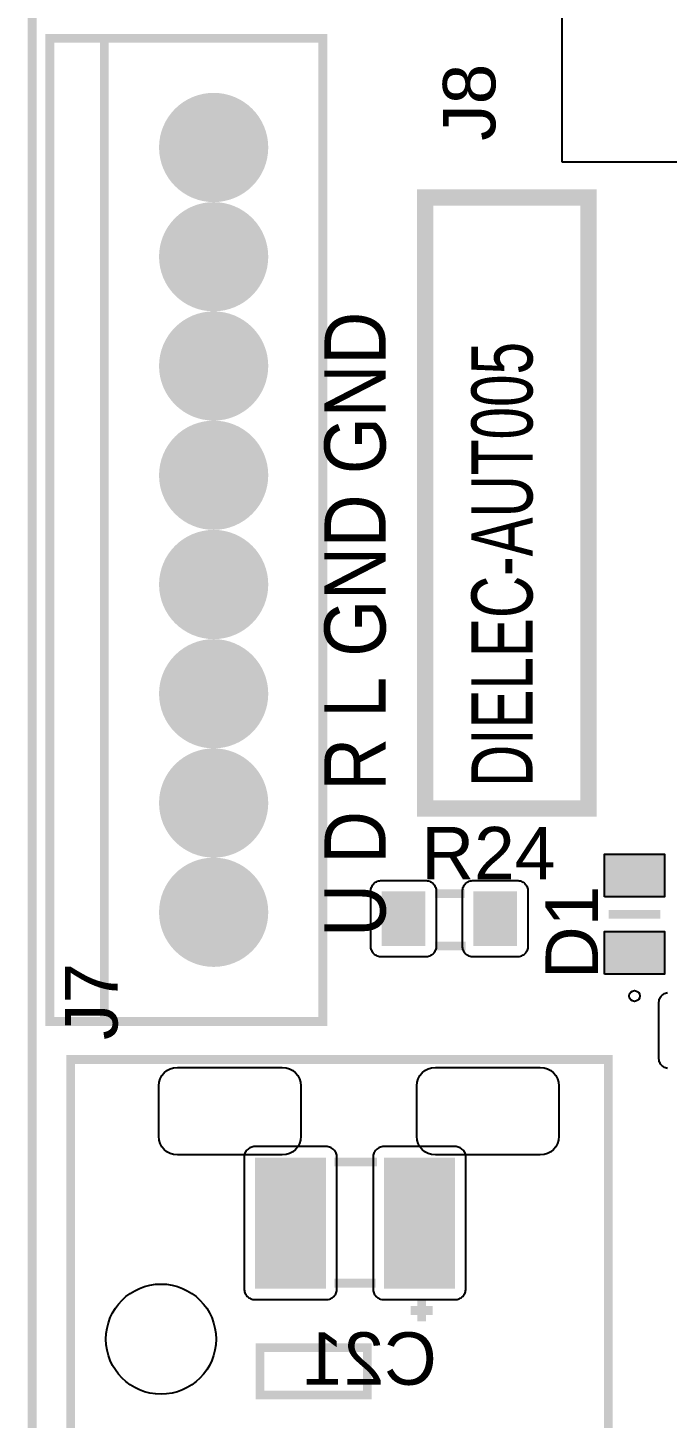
# Model space of a CAD drawing. Header units: inches. Extents: x -2.05 to 2.05, y -1.97 to 1.97.
# Drawn here: x -2.049 to -1.464, y -0.889 to 0.383 of the extents above; entities that cross this region are included whole.
import ezdxf

# ---------------------------------------------------------------- set-up
doc = ezdxf.new("R2010")
doc.units = ezdxf.units.IN
doc.layers.get('0').update_dxf_attribs({"linetype": 'CONTINUOUS'})

# ---------------------------------------------------------------- blocks, each defined once
blk = doc.blocks.new('RPAD')
blk.add_trace([(-0.5, -0.5), (-0.5, 0.5), (0.5, -0.5), (0.5, 0.5)])
blk = doc.blocks.new('EPAD')
at = {"const_width": 0.5}
blk.add_lwpolyline([(-0.25, 0, 1), (0.25, 0, 1)], format="xyb", close=True, dxfattribs=at)

msp = doc.modelspace()

# ---------------------------------------------------------------- linework, layer by layer
for points, const_width in [([(-2.045209, -1.970364), (2.045209, -1.970364), (2.045209, 1.964352), (-2.045209, 1.964352), (-2.045209, -1.970364)], 0.008), ([(-2.045209, -1.970364), (2.045209, -1.970364), (2.045209, 1.964352), (-2.045209, 1.964352), (-2.045209, -1.970364)], 0.008), ([(-2.045209, -1.970364), (2.045209, -1.970364), (2.045209, 1.964352), (-2.045209, 1.964352), (-2.045209, -1.970364)], 0.008), ([(-2.029051, -0.526278), (-1.779051, -0.526278), (-1.779051, 0.373722), (-2.029051, 0.373722), (-2.029051, -0.526278)], 0.008), ([(-2.029051, -0.526278), (-1.779051, -0.526278), (-1.779051, 0.373722), (-2.029051, 0.373722), (-2.029051, -0.526278)], 0.008), ([(-2.029051, -0.526278), (-1.779051, -0.526278), (-1.779051, 0.373722), (-2.029051, 0.373722), (-2.029051, -0.526278)], 0.008), ([(-1.979051, -0.526278), (-1.979051, 0.373722)], 0.008), ([(-1.979051, -0.526278), (-1.979051, 0.373722)], 0.008), ([(-1.979051, -0.526278), (-1.979051, 0.373722)], 0.008), ([(-1.685492, -0.331238), (-1.535886, -0.331238), (-1.535886, 0.227817), (-1.685492, 0.227817), (-1.685492, -0.331238)], 0.015), ([(-1.685492, -0.331238), (-1.535886, -0.331238), (-1.535886, 0.227817), (-1.685492, 0.227817), (-1.685492, -0.331238)], 0.015), ([(-1.685492, -0.331238), (-1.535886, -0.331238), (-1.535886, 0.227817), (-1.685492, 0.227817), (-1.685492, -0.331238)], 0.015), ([(-1.676248, -0.409167), (-1.649248, -0.409167)], 0.008), ([(-1.676248, -0.409167), (-1.649248, -0.409167)], 0.008), ([(-1.676248, -0.409167), (-1.649248, -0.409167)], 0.008), ([(-1.517287, -0.428081), (-1.470043, -0.428081)], 0.007874), ([(-1.517287, -0.428081), (-1.470043, -0.428081)], 0.007874), ([(-1.517287, -0.428081), (-1.470043, -0.428081)], 0.007874), ([(-1.676248, -0.457167), (-1.648248, -0.457167)], 0.008), ([(-1.676248, -0.457167), (-1.648248, -0.457167)], 0.008), ([(-1.676248, -0.457167), (-1.648248, -0.457167)], 0.008), ([(-2.009925, -1.486246), (-1.517799, -1.486246), (-1.517799, -0.561049), (-2.009925, -0.561049), (-2.009925, -1.486246)], 0.008), ([(-2.009925, -1.486246), (-1.517799, -1.486246), (-1.517799, -0.561049), (-2.009925, -0.561049), (-2.009925, -1.486246)], 0.008), ([(-2.009925, -1.486246), (-1.517799, -1.486246), (-1.517799, -0.561049), (-2.009925, -0.561049), (-2.009925, -1.486246)], 0.008), ([(-1.768626, -0.654766), (-1.729626, -0.654766)], 0.008), ([(-1.768626, -0.654766), (-1.729626, -0.654766)], 0.008), ([(-1.768626, -0.654766), (-1.729626, -0.654766)], 0.008), ([(-1.768626, -0.765766), (-1.730626, -0.765766)], 0.008), ([(-1.768626, -0.765766), (-1.730626, -0.765766)], 0.008), ([(-1.768626, -0.765766), (-1.730626, -0.765766)], 0.008), ([(-1.698626, -0.790766), (-1.678626, -0.790766)], 0.008), ([(-1.698626, -0.790766), (-1.678626, -0.790766)], 0.008), ([(-1.698626, -0.790766), (-1.678626, -0.790766)], 0.008), ([(-1.688626, -0.780766), (-1.688626, -0.800766)], 0.008), ([(-1.688626, -0.780766), (-1.688626, -0.800766)], 0.008), ([(-1.688626, -0.780766), (-1.688626, -0.800766)], 0.008), ([(-1.836697, -0.868136), (-1.738272, -0.868136), (-1.738272, -0.824829), (-1.836697, -0.824829), (-1.836697, -0.868136)], 0.008), ([(-1.836697, -0.868136), (-1.738272, -0.868136), (-1.738272, -0.824829), (-1.836697, -0.824829), (-1.836697, -0.868136)], 0.008), ([(-1.836697, -0.868136), (-1.738272, -0.868136), (-1.738272, -0.824829), (-1.836697, -0.824829), (-1.836697, -0.868136)], 0.008)]:
    msp.add_lwpolyline(points, dxfattribs=dict(const_width=const_width))
for points in [[(-1.560232, 0.26055), (-0.480209, 0.26055), (-0.480209, 0.485156), (-1.560232, 0.485156), (-1.560232, 0.26055)], [(-1.463513, -0.569331), (-1.46448, -0.569089), (-1.465404, -0.568758), (-1.46628, -0.568343), (-1.467104, -0.567848), (-1.467872, -0.567279), (-1.468578, -0.566639), (-1.469218, -0.565933), (-1.469787, -0.565165), (-1.470282, -0.564341), (-1.470697, -0.563465), (-1.471028, -0.562541), (-1.47127, -0.561574), (-1.471418, -0.560569), (-1.471469, -0.55953), (-1.471469, -0.50953), (-1.471418, -0.50849), (-1.47127, -0.507485), (-1.471028, -0.506518), (-1.470697, -0.505594), (-1.470282, -0.504718), (-1.469787, -0.503894), (-1.469218, -0.503126), (-1.468578, -0.50242), (-1.467872, -0.50178), (-1.467104, -0.501211), (-1.46628, -0.500716), (-1.465404, -0.500301), (-1.46448, -0.49997), (-1.463513, -0.499728)]]:
    msp.add_lwpolyline(points)
for points in [[(-1.521165, -0.412148), (-1.521165, -0.373148), (-1.466165, -0.373148), (-1.466165, -0.412148), (-1.521165, -0.412148)], [(-1.725248, -0.397167), (-1.685248, -0.397167), (-1.684209, -0.397218), (-1.683204, -0.397366), (-1.682237, -0.397608), (-1.681313, -0.397939), (-1.680436, -0.398354), (-1.679612, -0.398848), (-1.678844, -0.399418), (-1.678139, -0.400058), (-1.677498, -0.400764), (-1.676929, -0.401531), (-1.676435, -0.402356), (-1.67602, -0.403232), (-1.675689, -0.404156), (-1.675447, -0.405123), (-1.675298, -0.406128), (-1.675248, -0.407167), (-1.675248, -0.457167), (-1.675298, -0.458207), (-1.675447, -0.459212), (-1.675689, -0.460179), (-1.67602, -0.461103), (-1.676435, -0.461979), (-1.676929, -0.462803), (-1.677498, -0.46357), (-1.678139, -0.464277), (-1.678844, -0.464917), (-1.679612, -0.465486), (-1.680436, -0.465981), (-1.681313, -0.466396), (-1.682237, -0.466726), (-1.683204, -0.466969), (-1.684209, -0.467117), (-1.685248, -0.467167), (-1.725248, -0.467167), (-1.726287, -0.467117), (-1.727293, -0.466969), (-1.728259, -0.466726), (-1.729183, -0.466396), (-1.73006, -0.465981), (-1.730884, -0.465486), (-1.731652, -0.464917), (-1.732357, -0.464277), (-1.732998, -0.46357), (-1.733567, -0.462803), (-1.734061, -0.461979), (-1.734476, -0.461103), (-1.734807, -0.460179), (-1.735049, -0.459212), (-1.735198, -0.458207), (-1.735248, -0.457167), (-1.735248, -0.407167), (-1.735198, -0.406128), (-1.735049, -0.405123), (-1.734807, -0.404156), (-1.734476, -0.403232), (-1.734061, -0.402356), (-1.733567, -0.401531), (-1.732998, -0.400764), (-1.732357, -0.400058), (-1.731652, -0.399418), (-1.730884, -0.398848), (-1.73006, -0.398354), (-1.729183, -0.397939), (-1.728259, -0.397608), (-1.727293, -0.397366), (-1.726287, -0.397218), (-1.725248, -0.397167)], [(-1.641248, -0.397167), (-1.601248, -0.397167), (-1.600209, -0.397218), (-1.599204, -0.397366), (-1.598237, -0.397608), (-1.597313, -0.397939), (-1.596436, -0.398354), (-1.595612, -0.398848), (-1.594844, -0.399418), (-1.594139, -0.400058), (-1.593498, -0.400764), (-1.592929, -0.401531), (-1.592435, -0.402356), (-1.59202, -0.403232), (-1.591689, -0.404156), (-1.591447, -0.405123), (-1.591298, -0.406128), (-1.591248, -0.407167), (-1.591248, -0.457167), (-1.591298, -0.458207), (-1.591447, -0.459212), (-1.591689, -0.460179), (-1.59202, -0.461103), (-1.592435, -0.461979), (-1.592929, -0.462803), (-1.593498, -0.46357), (-1.594139, -0.464277), (-1.594844, -0.464917), (-1.595612, -0.465486), (-1.596436, -0.465981), (-1.597313, -0.466396), (-1.598237, -0.466726), (-1.599204, -0.466969), (-1.600209, -0.467117), (-1.601248, -0.467167), (-1.641248, -0.467167), (-1.642287, -0.467117), (-1.643293, -0.466969), (-1.644259, -0.466726), (-1.645183, -0.466396), (-1.64606, -0.465981), (-1.646884, -0.465486), (-1.647652, -0.464917), (-1.648357, -0.464277), (-1.648998, -0.46357), (-1.649567, -0.462803), (-1.650061, -0.461979), (-1.650476, -0.461103), (-1.650807, -0.460179), (-1.651049, -0.459212), (-1.651198, -0.458207), (-1.651248, -0.457167), (-1.651248, -0.407167), (-1.651198, -0.406128), (-1.651049, -0.405123), (-1.650807, -0.404156), (-1.650476, -0.403232), (-1.650061, -0.402356), (-1.649567, -0.401531), (-1.648998, -0.400764), (-1.648357, -0.400058), (-1.647652, -0.399418), (-1.646884, -0.398848), (-1.64606, -0.398354), (-1.645183, -0.397939), (-1.644259, -0.397608), (-1.643293, -0.397366), (-1.642287, -0.397218), (-1.641248, -0.397167)], [(-1.521165, -0.483014), (-1.521165, -0.444014), (-1.466165, -0.444014), (-1.466165, -0.483014), (-1.521165, -0.483014)], [(-1.799256, -0.585293), (-1.799256, -0.631293), (-1.799594, -0.634769), (-1.800567, -0.637983), (-1.802113, -0.640874), (-1.80417, -0.643379), (-1.806675, -0.645436), (-1.809566, -0.646982), (-1.81278, -0.647955), (-1.816256, -0.648293), (-1.912256, -0.648293), (-1.915732, -0.647955), (-1.918946, -0.646982), (-1.921837, -0.645436), (-1.924342, -0.643379), (-1.926398, -0.640874), (-1.927944, -0.637983), (-1.928918, -0.634769), (-1.929256, -0.631293), (-1.929256, -0.585293), (-1.928918, -0.581817), (-1.927944, -0.578603), (-1.926398, -0.575712), (-1.924342, -0.573207), (-1.921837, -0.571151), (-1.918946, -0.569605), (-1.915732, -0.568631), (-1.912256, -0.568293), (-1.816256, -0.568293), (-1.81278, -0.568631), (-1.809566, -0.569605), (-1.806675, -0.571151), (-1.80417, -0.573207), (-1.802113, -0.575712), (-1.800567, -0.578603), (-1.799594, -0.581817), (-1.799256, -0.585293)], [(-1.563035, -0.585293), (-1.563035, -0.631293), (-1.563374, -0.634769), (-1.564347, -0.637983), (-1.565893, -0.640874), (-1.56795, -0.643379), (-1.570454, -0.645436), (-1.573345, -0.646982), (-1.576559, -0.647955), (-1.580035, -0.648293), (-1.676035, -0.648293), (-1.679511, -0.647955), (-1.682726, -0.646982), (-1.685617, -0.645436), (-1.688121, -0.643379), (-1.690178, -0.640874), (-1.691724, -0.637983), (-1.692697, -0.634769), (-1.693035, -0.631293), (-1.693035, -0.585293), (-1.692697, -0.581817), (-1.691724, -0.578603), (-1.690178, -0.575712), (-1.688121, -0.573207), (-1.685617, -0.571151), (-1.682726, -0.569605), (-1.679511, -0.568631), (-1.676035, -0.568293), (-1.580035, -0.568293), (-1.576559, -0.568631), (-1.573345, -0.569605), (-1.570454, -0.571151), (-1.56795, -0.573207), (-1.565893, -0.575712), (-1.564347, -0.578603), (-1.563374, -0.581817), (-1.563035, -0.585293)], [(-1.841126, -0.780766), (-1.776126, -0.780766), (-1.775087, -0.780715), (-1.774081, -0.780567), (-1.773115, -0.780325), (-1.772191, -0.779994), (-1.771314, -0.77958), (-1.77049, -0.779085), (-1.769722, -0.778515), (-1.769017, -0.777875), (-1.768376, -0.777169), (-1.767807, -0.776402), (-1.767313, -0.775578), (-1.766898, -0.774701), (-1.766567, -0.773777), (-1.766325, -0.77281), (-1.766176, -0.771805), (-1.766126, -0.770766), (-1.766126, -0.650766), (-1.766176, -0.649726), (-1.766325, -0.648721), (-1.766567, -0.647754), (-1.766898, -0.64683), (-1.767313, -0.645954), (-1.767807, -0.64513), (-1.768376, -0.644363), (-1.769017, -0.643656), (-1.769722, -0.643016), (-1.77049, -0.642447), (-1.771314, -0.641952), (-1.772191, -0.641537), (-1.773115, -0.641207), (-1.774081, -0.640965), (-1.775087, -0.640816), (-1.776126, -0.640766), (-1.841126, -0.640766), (-1.842165, -0.640816), (-1.84317, -0.640965), (-1.844137, -0.641207), (-1.845061, -0.641537), (-1.845938, -0.641952), (-1.846762, -0.642447), (-1.84753, -0.643016), (-1.848235, -0.643656), (-1.848876, -0.644363), (-1.849445, -0.64513), (-1.849939, -0.645954), (-1.850354, -0.64683), (-1.850685, -0.647754), (-1.850927, -0.648721), (-1.851076, -0.649726), (-1.851126, -0.650766), (-1.851126, -0.770766), (-1.851076, -0.771805), (-1.850927, -0.77281), (-1.850685, -0.773777), (-1.850354, -0.774701), (-1.849939, -0.775578), (-1.849445, -0.776402), (-1.848876, -0.777169), (-1.848235, -0.777875), (-1.84753, -0.778515), (-1.846762, -0.779085), (-1.845938, -0.77958), (-1.845061, -0.779994), (-1.844137, -0.780325), (-1.84317, -0.780567), (-1.842165, -0.780715), (-1.841126, -0.780766)], [(-1.723126, -0.780766), (-1.658126, -0.780766), (-1.657087, -0.780715), (-1.656081, -0.780567), (-1.655115, -0.780325), (-1.654191, -0.779994), (-1.653314, -0.77958), (-1.65249, -0.779085), (-1.651722, -0.778515), (-1.651017, -0.777875), (-1.650376, -0.777169), (-1.649807, -0.776402), (-1.649313, -0.775578), (-1.648898, -0.774701), (-1.648567, -0.773777), (-1.648325, -0.77281), (-1.648176, -0.771805), (-1.648126, -0.770766), (-1.648126, -0.650766), (-1.648176, -0.649726), (-1.648325, -0.648721), (-1.648567, -0.647754), (-1.648898, -0.64683), (-1.649313, -0.645954), (-1.649807, -0.64513), (-1.650376, -0.644363), (-1.651017, -0.643656), (-1.651722, -0.643016), (-1.65249, -0.642447), (-1.653314, -0.641952), (-1.654191, -0.641537), (-1.655115, -0.641207), (-1.656081, -0.640965), (-1.657087, -0.640816), (-1.658126, -0.640766), (-1.723126, -0.640766), (-1.724165, -0.640816), (-1.72517, -0.640965), (-1.726137, -0.641207), (-1.727061, -0.641537), (-1.727938, -0.641952), (-1.728762, -0.642447), (-1.72953, -0.643016), (-1.730235, -0.643656), (-1.730876, -0.644363), (-1.731445, -0.64513), (-1.731939, -0.645954), (-1.732354, -0.64683), (-1.732685, -0.647754), (-1.732927, -0.648721), (-1.733076, -0.649726), (-1.733126, -0.650766), (-1.733126, -0.770766), (-1.733076, -0.771805), (-1.732927, -0.77281), (-1.732685, -0.773777), (-1.732354, -0.774701), (-1.731939, -0.775578), (-1.731445, -0.776402), (-1.730876, -0.777169), (-1.730235, -0.777875), (-1.72953, -0.778515), (-1.728762, -0.779085), (-1.727938, -0.77958), (-1.727061, -0.779994), (-1.726137, -0.780325), (-1.72517, -0.780567), (-1.724165, -0.780715), (-1.723126, -0.780766)]]:
    msp.add_lwpolyline(points, close=True)
for centre, radius in [((-1.493665, -0.502884), 0.004921), ((-1.493665, -0.502884), 0.004921), ((-1.493665, -0.502884), 0.004921), ((-1.927248, -0.816955), 0.050418), ((-1.927248, -0.816955), 0.050418), ((-1.927248, -0.816955), 0.050418)]:
    msp.add_circle(centre, radius)

# ---------------------------------------------------------------- block references
for name, p, xscale, yscale in [('EPAD', (-1.879051, 0.273722), 0.1, 0.1), ('EPAD', (-1.879051, 0.173722), 0.1, 0.1), ('EPAD', (-1.879051, 0.073722), 0.1, 0.1), ('EPAD', (-1.879051, -0.026278), 0.1, 0.1), ('EPAD', (-1.879051, -0.126278), 0.1, 0.1), ('EPAD', (-1.879051, -0.226278), 0.1, 0.1), ('EPAD', (-1.879051, -0.326278), 0.1, 0.1), ('EPAD', (-1.879051, -0.426278), 0.1, 0.1), ('RPAD', (-1.705248, -0.432167), 0.04, 0.05), ('RPAD', (-1.621248, -0.432167), 0.04, 0.05)]:
    msp.add_blockref(name, p, dxfattribs=dict(xscale=xscale, yscale=yscale))
for p, xscale, yscale, rotation in [((-1.493665, -0.392648), 0.039, 0.055, 90), ((-1.493665, -0.463514), 0.039, 0.055, 90), ((-1.808626, -0.710766), 0.065, 0.12, 180), ((-1.690626, -0.710766), 0.065, 0.12, 180)]:
    msp.add_blockref('RPAD', p, dxfattribs=dict(xscale=xscale, yscale=yscale, rotation=rotation))

# ---------------------------------------------------------------- texts
for s, height, width, p in [('J8', 0.048, 1.041667, (-1.62113, 0.279762)), ('J8', 0.048, 1.041667, (-1.62113, 0.279762)), ('J8', 0.048, 1.041667, (-1.62113, 0.279762)), ('U D R L GND GND', 0.056, 0.892857, (-1.721626, -0.448766)), ('U D R L GND GND', 0.056, 0.892857, (-1.721626, -0.448766)), ('U D R L GND GND', 0.056, 0.892857, (-1.721626, -0.448766)), ('DIELEC-AUT005', 0.056, 0.714286, (-1.587059, -0.311553)), ('DIELEC-AUT005', 0.056, 0.714286, (-1.587059, -0.311553)), ('DIELEC-AUT005', 0.056, 0.714286, (-1.587059, -0.311553)), ('D1', 0.048, 1.041667, (-1.527224, -0.487431)), ('D1', 0.048, 1.041667, (-1.527224, -0.487431)), ('D1', 0.048, 1.041667, (-1.527224, -0.487431)), ('J7', 0.048, 1.041667, (-1.967033, -0.543262)), ('J7', 0.048, 1.041667, (-1.967033, -0.543262)), ('J7', 0.048, 1.041667, (-1.967033, -0.543262))]:
    msp.add_text(s, height=height, rotation=90, dxfattribs=dict(width=width)).set_placement(p)
at = {"width": 1.041667}
msp.add_text('R24', height=0.048, dxfattribs=at).set_placement((-1.688839, -0.396167))
msp.add_text('R24', height=0.048, dxfattribs=at).set_placement((-1.688839, -0.396167))
msp.add_text('R24', height=0.048, dxfattribs=at).set_placement((-1.688839, -0.396167))
at = {"text_generation_flag": 2, "width": 1.041667}
msp.add_text('C21', height=0.048, dxfattribs=at).set_placement((-1.674626, -0.858766))
msp.add_text('C21', height=0.048, dxfattribs=at).set_placement((-1.674626, -0.858766))
msp.add_text('C21', height=0.048, dxfattribs=at).set_placement((-1.674626, -0.858766))

doc.saveas('drawing.dxf')
